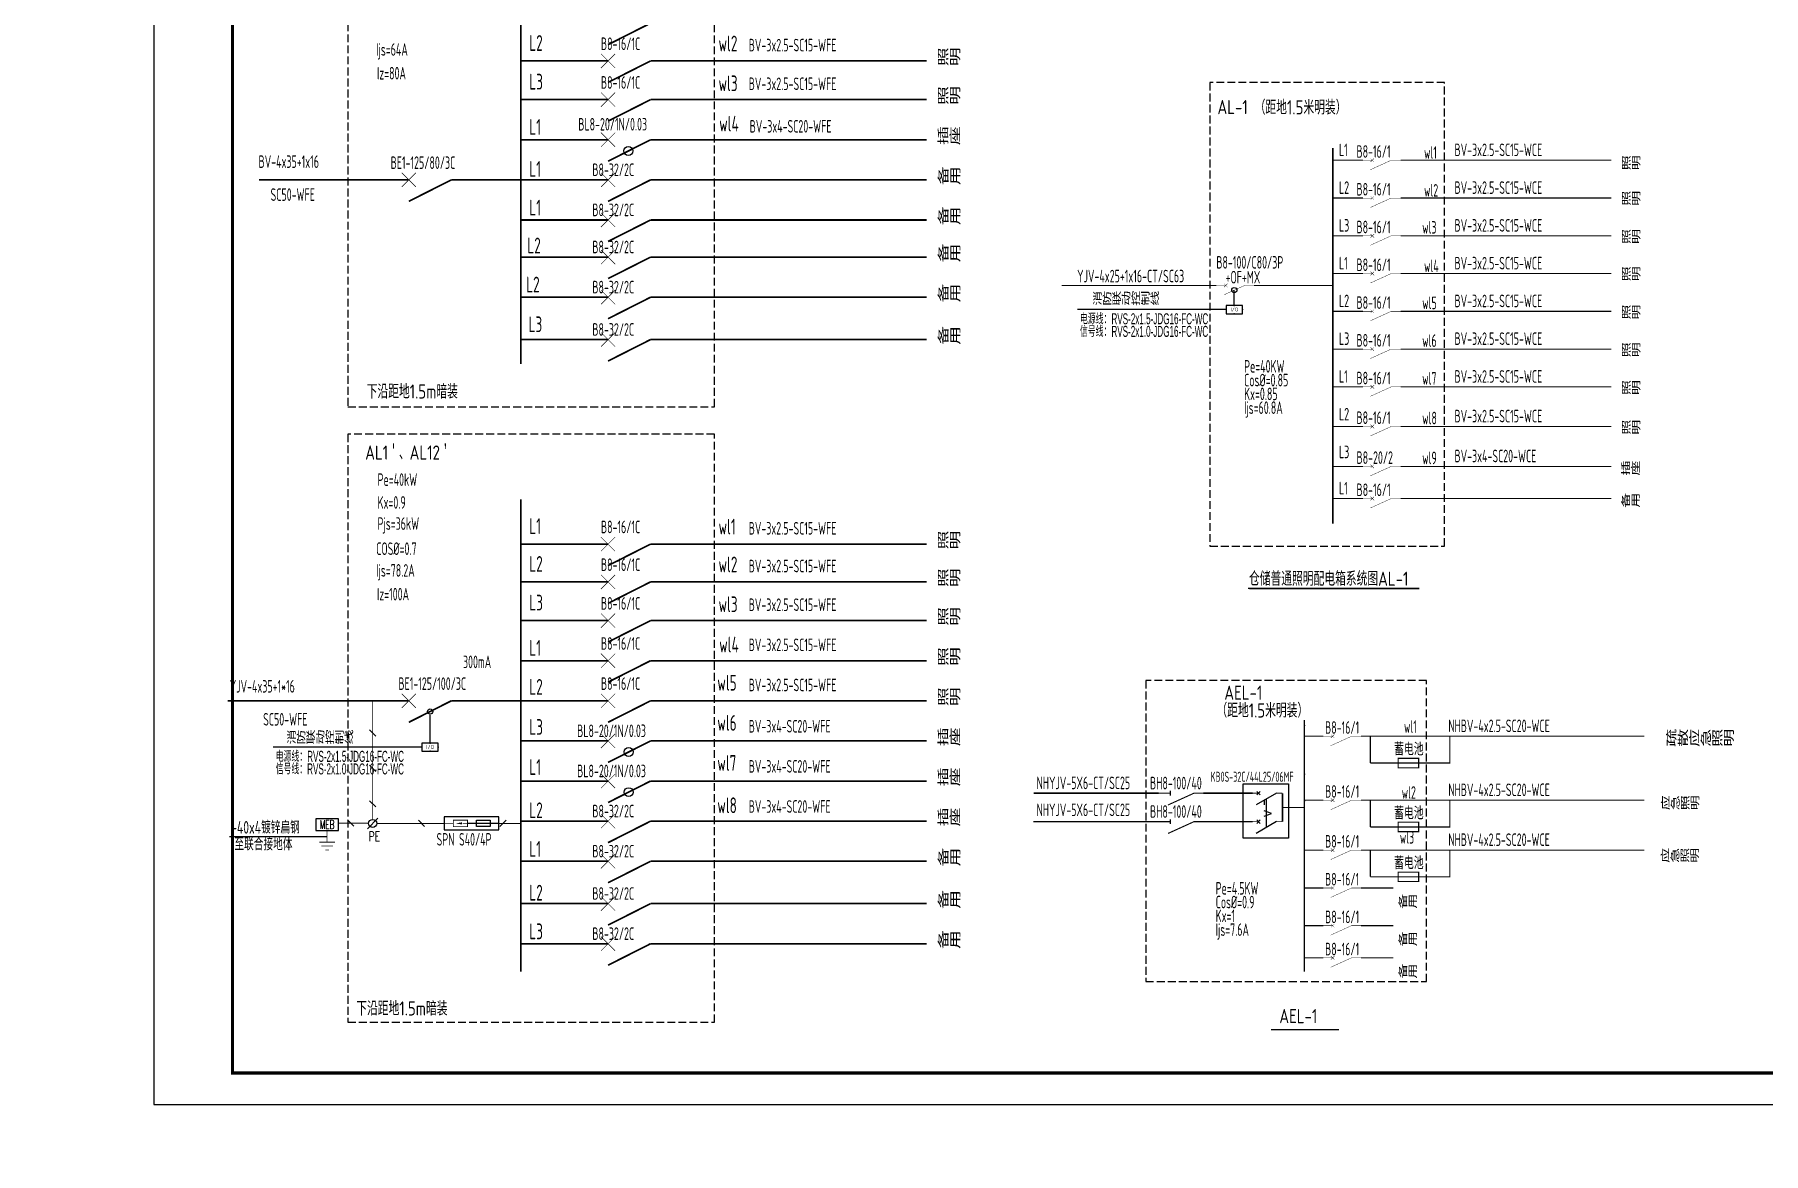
# Model space of a CAD drawing. Extents: x 2166032 to 5302137, y 581493 to 2416206.
# Drawn here: x 2799633 to 2854561, y 1115733 to 1151286 of the extents above; entities that cross this region are included whole.
import ezdxf
from ezdxf.enums import TextEntityAlignment as Align

# ---------------------------------------------------------------- set-up
doc = ezdxf.new("R2010")
doc.units = 0
doc.header["$LTSCALE"] = 1000
doc.header["$MEASUREMENT"] = 0
for name, pattern in [('ACAD_ISO06W100', [37.5, 24, -3, 0.5, -3, 0.5, -3, 0.5, -3]), ('CENTER2', [1.14, 0.75, -0.13, 0.13, -0.13]), ('CONTINOUS', [0]), ('DASH', [0.35, 0.25, -0.1])]:
    doc.linetypes.add(name, pattern=pattern)
for name, color, linetype in [('A', 3, 'Continuous'), ('AB', 1, 'Continuous'), ('BXT', 4, 'Continuous'), ('DIM', 3, 'Continuous'), ('DOTLN', 2, 'Continuous'), ('E-SYST', 7, 'Continuous'), ('ELEMENT', 100, 'Continuous'), ('EQUIP', 80, 'Continuous'), ('EQUIP-消防', 3, 'Continuous'), ('PUB_TITLE', 137, 'Continuous'), ('SHTLN', 4, 'Continuous'), ('SIG_TEXT', 7, 'Continuous'), ('SYST', 7, 'Continuous'), ('TEL_TEXT', 7, 'Continuous'), ('TERM', 2, 'Continuous'), ('TH_WIRE2', 4, 'Continuous'), ('WALL', 8, 'Continuous'), ('WIRE', 6, 'Continuous'), ('WIRE-接地', 4, 'Continuous'), ('WIRE-母线', 6, 'Continuous'), ('WIRE-照明', 1, 'Continuous'), ('墙线加粗', 7, 'Continuous'), ('给排水文本', 30, 'Continuous')]:
    doc.layers.add(name, color=color, linetype=linetype)
doc.styles.add('_COMPLEX', font='COMPLEX', dxfattribs={"width": 0.6})
doc.styles.add('_TEL_DIM', font='@tssdeng.shx', dxfattribs={"width": 0.8, "height": 3.5, "bigfont": '!tssdchn.shx'})
doc.styles.add('DIM_FONT', font='simplex_.ttf', dxfattribs={"width": 0.7})
doc.styles.add('FS', font='arr.shx', dxfattribs={"width": 0.75, "bigfont": 'fs.shx'})
doc.styles.add('HZTXT', font='tssdeng.shx', dxfattribs={"width": 0.7, "bigfont": 'tssdchn.shx'})
doc.styles.get("Standard").update_dxf_attribs({"font": 'tssdeng.shx', "bigfont": 'tssdchn.shx'})
doc.styles.add('样式 1', font='tssdeng.shx', dxfattribs={"width": 0.7, "bigfont": 'tssdchn.shx'})

# ---------------------------------------------------------------- blocks, each defined once
blk = doc.blocks.new('1107AA')
at = {"color": 3, "linetype": 'Continuous'}
for points, const_width in [([(0, -7.5), (-3.79, 0)], 0.3), ([(1.25, 1.25), (-1.25, -1.25)], 0.1), ([(-1.25, 1.25), (1.25, -1.25)], 0.1)]:
    blk.add_lwpolyline(points, dxfattribs=dict(at, const_width=const_width))
blk = doc.blocks.new('$element$00000286')
at = {"const_width": 0.0233}
for points in [[(0, 0), (0, -0.375)], [(-0.25, -0.375), (0.25, -0.375)], [(-0.188, -0.5), (0.188, -0.5)], [(-0.062, -0.625), (0.062, -0.625)]]:
    blk.add_lwpolyline(points, dxfattribs=at)
at = {"flags": 9}
blk.add_attdef('S', (0, 0), '', height=0.00000667, dxfattribs=at)
blk = doc.blocks.new('_LINKPT1')
blk.add_line((0, 0), (0, 0))
blk = doc.blocks.new('FC1O39RR')
for p, q in [((0.66, 0.34), (-0.66, 0.34)), ((-0.66, 0.34), (-0.66, -0.34)), ((0.66, -0.34), (0.66, 0.34)), ((-0.66, -0.34), (0.66, -0.34))]:
    blk.add_line(p, q)
at = {"xscale": 0.002857142857142999, "yscale": 0.002857142857142999, "zscale": 0.002857142857142999}
for p in [(-0.66, 0), (0, 0.34), (0.66, 0), (0, -0.34)]:
    blk.add_blockref('_LINKPT1', p, dxfattribs=at)
at = {"style": '_COMPLEX', "width": 0.6, "flags": 8}
blk.add_attdef('$TEXT$', text='', height=0.515, dxfattribs=at).set_placement((0, 0), align=Align.MIDDLE_CENTER)
at = {"flags": 9}
blk.add_attdef('A', (0, 0), '', height=0.0000286, dxfattribs=at)
blk = doc.blocks.new('$TelecSys$00000008')
blk.add_line((0.4, 0.4), (-0.4, -0.4))
blk = doc.blocks.new('$TelecSys$00000006')
blk.add_line((-1.32, -1.32), (1.32, 1.32))
blk.add_circle((0, 0), 1)
blk = doc.blocks.new('_M12')
for p, q in [((-0.1, -0.717), (-0.1, -0.283)), ((-0.1, -0.283), (0.1, -0.283)), ((0.1, -0.283), (0.1, -0.717)), ((0.1, -0.717), (-0.1, -0.717))]:
    blk.add_line(p, q)
blk.add_lwpolyline([(0, 0), (0, -1)])
at = {"width": 0.8, "flags": 9}
blk.add_attdef('S', (0.25, -0.5), '', height=0.2, dxfattribs=at)
blk = doc.blocks.new('$element$00000532')
at = {"const_width": 0.0233}
for points in [[(0, 0), (0, -0.283)], [(-0.1, -0.283), (0.1, -0.283), (0.1, -0.717), (-0.1, -0.717), (-0.1, -0.283)], [(0, -1), (0, -0.567)]]:
    blk.add_lwpolyline(points, dxfattribs=at)
for points in [[(-0.033, -0.55), (0.033, -0.55), (0, -0.35), (0.033, -0.55)], [(0.033, -0.55), (0, -0.35), (-0.033, -0.55), (0.033, -0.55)], [(0, -0.367), (-0.033, -0.567), (0.033, -0.567), (0, -0.367)]]:
    blk.add_solid(points)
at = {"flags": 9}
blk.add_attdef('S', (0, 0), '', height=0.00000667, dxfattribs=at)
blk = doc.blocks.new('$equip$00001926')
for p, q in [((0.65, 0.65), (-0.65, 0.65)), ((-0.65, 0.65), (-0.65, 0)), ((-0.65, 0), (0.65, 0)), ((0.65, 0), (0.65, 0.65))]:
    blk.add_line(p, q)
for p in [(-0.65, 0.33), (0, 0.65), (0, 0), (0.65, 0.33)]:
    blk.add_point(p)
at = {"color": 7, "style": '_TEL_DIM'}
blk.add_attdef('$TEXT$', text='', height=0.3, dxfattribs=at).set_placement((0.01, 0.34), align=Align.MIDDLE_CENTER)
at = {"color": 7, "style": '_TEL_DIM', "flags": 1}
blk.add_attdef('A', text='', height=0.00002, dxfattribs=at).set_placement((0, 0), align=Align.MIDDLE_CENTER)
blk = doc.blocks.new('QF102')
at = {"layer": 'A'}
for p, q in [((0, -10), (-4.91, -1.5)), ((-0.71, -3.21), (0.71, -1.79)), ((-0.71, -1.79), (0.71, -3.21))]:
    blk.add_line(p, q, dxfattribs=at)
at = {"layer": 'A', "const_width": 0.3}
for points in [[(0, 0), (0, -2.5)], [(0, -10), (0, -12.5)]]:
    blk.add_lwpolyline(points, dxfattribs=at)
at = {"layer": 'AB', "width": 0.6, "flags": 9}
blk.add_attdef('QF', text='', height=3.99, dxfattribs=at).set_placement((5, -7.45), align=Align.MIDDLE)
blk = doc.blocks.new('$element$00000582')
at = {"const_width": 0.0233}
for points in [[(0, 0), (0, -1)], [(-0.1, -0.283), (0.1, -0.283), (0.1, -0.717), (-0.1, -0.717), (-0.1, -0.283)]]:
    blk.add_lwpolyline(points, dxfattribs=at)
at = {"flags": 9}
blk.add_attdef('S', (0, 0), '', height=0.00000667, dxfattribs=at)
blk = doc.blocks.new('$element$00000578')
at = {"const_width": 0.0233}
for points in [[(0, 0), (0, -0.25)], [(0, -1), (0, -0.75), (-0.25, -0.2)], [(-0.05, -0.25), (0.05, -0.25)]]:
    blk.add_lwpolyline(points, dxfattribs=at)
at = {"flags": 9}
blk.add_attdef('S', (0, 0), '', height=0.00000667, dxfattribs=at)

msp = doc.modelspace()

# ---------------------------------------------------------------- linework, layer by layer
for p, q in [((2837749.2, 1142675.6), (2837749.2, 1143164.7)), ((2837489.2, 1142545.6), (2832767.9, 1142545.6)), ((2812196.7, 1128772), (2812197.6, 1129675)), ((2811936.7, 1128642), (2807215.4, 1128642)), ((2805824.9, 1125801.5), (2808927.8, 1125801.5))]:
    msp.add_line(p, q)
for points, const_width in [([(2819202.2, 1151647.9), (2817852.2, 1150965.5)], 54), ([(2817628.2, 1150673), (2818078.2, 1150223)], 18), ([(2817628.2, 1150223), (2818078.2, 1150673)], 18), ([(2819203.2, 1150448), (2817853.2, 1149765.6)], 54), ([(2817628.8, 1149443.6), (2818078.8, 1148993.6)], 18), ([(2817628.8, 1148993.6), (2818078.8, 1149443.6)], 18), ([(2819203.8, 1149218.6), (2817853.8, 1148536.2)], 54), ([(2817628.3, 1148168.8), (2818078.3, 1147718.8)], 18), ([(2817628.3, 1147718.8), (2818078.3, 1148168.8)], 18), ([(2819203.3, 1147943.8), (2817853.3, 1147261.4)], 54), ([(2817628.5, 1146894.1), (2818078.5, 1146444.1)], 18), ([(2817628.5, 1146444.1), (2818078.5, 1146894.1)], 18), ([(2841834.9, 1147292.3), (2842134.9, 1147292.3)], 12), ([(2843034.9, 1147292.3), (2842734.9, 1147292.3), (2842074.9, 1146992.3)], 12), ([(2842078.3, 1147235.7), (2842191.5, 1147348.9)], 12), ([(2842191.5, 1147235.7), (2842078.3, 1147348.9)], 12), ([(2819203.5, 1146669.1), (2817853.5, 1145986.6)], 54), ([(2841834.9, 1146092.3), (2842134.9, 1146092.3)], 12), ([(2843034.9, 1146092.3), (2842734.9, 1146092.3), (2842074.9, 1145792.3)], 12), ([(2842078.3, 1146035.7), (2842191.5, 1146148.9)], 12), ([(2842191.5, 1146035.7), (2842078.3, 1146148.9)], 12), ([(2817628.5, 1145619.3), (2818078.5, 1145169.3)], 18), ([(2817628.5, 1145169.3), (2818078.5, 1145619.3)], 18), ([(2819203.5, 1145394.3), (2817853.5, 1144711.9)], 54), ([(2841834.9, 1144892.3), (2842134.9, 1144892.3)], 12), ([(2843034.9, 1144892.3), (2842734.9, 1144892.3), (2842074.9, 1144592.3)], 12), ([(2842078.3, 1144835.7), (2842191.5, 1144948.9)], 12), ([(2842191.5, 1144835.7), (2842078.3, 1144948.9)], 12), ([(2817628.7, 1144439.8), (2818078.7, 1143989.8)], 18), ([(2817628.7, 1143989.8), (2818078.7, 1144439.8)], 18), ([(2819203.7, 1144214.8), (2817853.7, 1143532.4)], 54), ([(2841834.9, 1143692.3), (2842134.9, 1143692.3)], 12), ([(2843034.9, 1143692.3), (2842734.9, 1143692.3), (2842074.9, 1143392.3)], 12), ([(2842078.3, 1143635.7), (2842191.5, 1143748.9)], 12), ([(2842191.5, 1143635.7), (2842078.3, 1143748.9)], 12), ([(2817628.7, 1143165), (2818078.7, 1142715)], 18), ([(2817628.7, 1142715), (2818078.7, 1143165)], 18), ([(2837179.2, 1143314.7), (2837479.2, 1143314.7)], 12), ([(2838379.2, 1143314.7), (2838079.2, 1143314.7), (2837419.2, 1143014.7)], 12), ([(2837535.7, 1143258.1), (2837422.6, 1143371.2)], 12), ([(2837422.6, 1143258.1), (2837535.7, 1143371.2)], 12), ([(2819203.7, 1142940), (2817853.7, 1142257.6)], 54), ([(2842078.3, 1142435.7), (2842191.5, 1142548.9)], 12), ([(2842191.5, 1142435.7), (2842078.3, 1142548.9)], 12), ([(2841834.9, 1142492.3), (2842134.9, 1142492.3)], 12), ([(2843034.9, 1142492.3), (2842734.9, 1142492.3), (2842074.9, 1142192.3)], 12), ([(2817628.5, 1141819.7), (2818078.5, 1141369.7)], 18), ([(2817628.5, 1141369.7), (2818078.5, 1141819.7)], 18), ([(2819203.5, 1141594.7), (2817853.5, 1140912.3)], 54), ([(2841834.9, 1141292.3), (2842134.9, 1141292.3)], 12), ([(2843034.9, 1141292.3), (2842734.9, 1141292.3), (2842074.9, 1140992.3)], 12), ([(2842078.3, 1141235.7), (2842191.5, 1141348.9)], 12), ([(2842191.5, 1141235.7), (2842078.3, 1141348.9)], 12), ([(2841834.9, 1140092.3), (2842134.9, 1140092.3)], 12), ([(2843034.9, 1140092.3), (2842734.9, 1140092.3), (2842074.9, 1139792.3)], 12), ([(2842078.3, 1140035.7), (2842191.5, 1140148.9)], 12), ([(2842191.5, 1140035.7), (2842078.3, 1140148.9)], 12), ([(2841834.9, 1138832.3), (2842134.9, 1138832.3)], 12), ([(2843034.9, 1138832.3), (2842734.9, 1138832.3), (2842074.9, 1138532.3)], 12), ([(2842078.3, 1138775.7), (2842191.5, 1138888.9)], 12), ([(2842191.5, 1138775.7), (2842078.3, 1138888.9)], 12), ([(2841834.7, 1137564.8), (2842134.7, 1137564.8)], 12), ([(2842074.7, 1137264.8), (2842734.7, 1137564.8), (2843034.7, 1137564.8)], 12), ([(2842078.2, 1137508.2), (2842191.3, 1137621.3)], 12), ([(2842078.2, 1137621.3), (2842191.3, 1137508.2)], 12), ([(2841834.6, 1136542.8), (2842134.6, 1136542.8)], 12), ([(2842074.6, 1136242.8), (2842734.6, 1136542.8), (2843034.6, 1136542.8)], 12), ([(2842078, 1136486.2), (2842191.2, 1136599.3)], 12), ([(2842078, 1136599.3), (2842191.2, 1136486.2)], 12), ([(2817627.2, 1135319.2), (2818077.2, 1134869.2)], 18), ([(2817627.2, 1134869.2), (2818077.2, 1135319.2)], 18), ([(2819202.2, 1135094.2), (2817852.2, 1134411.8)], 54), ([(2817628.2, 1134119.4), (2818078.2, 1133669.4)], 18), ([(2817628.2, 1133669.4), (2818078.2, 1134119.4)], 18), ([(2819203.2, 1133894.4), (2817853.2, 1133211.9)], 54), ([(2817628.8, 1132889.9), (2818078.8, 1132439.9)], 18), ([(2817628.8, 1132439.9), (2818078.8, 1132889.9)], 18), ([(2819203.8, 1132664.9), (2817853.8, 1131982.5)], 54), ([(2817628.3, 1131615.1), (2818078.3, 1131165.1)], 18), ([(2817628.3, 1131165.1), (2818078.3, 1131615.1)], 18), ([(2819203.3, 1131390.1), (2817853.3, 1130707.7)], 54), ([(2817628.6, 1130340.4), (2818078.6, 1129890.4)], 18), ([(2817628.6, 1129890.4), (2818078.6, 1130340.4)], 18), ([(2819203.6, 1130115.4), (2817853.6, 1129433)], 54), ([(2817628.6, 1129065.6), (2818078.6, 1128615.6)], 18), ([(2817628.6, 1128615.6), (2818078.6, 1129065.6)], 18), ([(2819203.6, 1128840.6), (2817853.6, 1128158.2)], 54), ([(2840575.1, 1128989), (2840875.1, 1128989)], 12), ([(2841775.1, 1128989), (2841475.1, 1128989), (2840815.1, 1128689)], 12), ([(2840818.5, 1128932.5), (2840931.6, 1129045.6)], 12), ([(2840931.6, 1128932.5), (2840818.5, 1129045.6)], 12), ([(2841775.1, 1128989), (2850780.4, 1128989)], 35), ([(2817628.6, 1127790.9), (2818078.6, 1127340.9)], 18), ([(2817628.6, 1127340.9), (2818078.6, 1127790.9)], 18), ([(2819203.6, 1127565.9), (2817853.6, 1126883.4)], 54), ([(2840575.1, 1126956.6), (2840875.1, 1126956.6)], 12), ([(2841775.1, 1126956.6), (2841475.1, 1126956.6), (2840815.1, 1126656.6)], 12), ([(2840818.5, 1126900), (2840931.6, 1127013.1)], 12), ([(2840931.6, 1126900), (2840818.5, 1127013.1)], 12), ([(2814382.1, 1126220.5), (2815080.4, 1126220.5)], 30), ([(2817628.6, 1126516.1), (2818078.6, 1126066.1)], 18), ([(2817628.6, 1126066.1), (2818078.6, 1126516.1)], 18), ([(2819203.6, 1126291.1), (2817853.6, 1125608.7)], 54), ([(2817628.6, 1125241.4), (2818078.6, 1124791.4)], 18), ([(2817628.6, 1124791.4), (2818078.6, 1125241.4)], 18), ([(2819203.6, 1125016.4), (2817853.6, 1124333.9)], 54), ([(2840574.9, 1125372.4), (2840874.9, 1125372.4)], 12), ([(2841774.9, 1125372.4), (2841474.9, 1125372.4), (2840814.9, 1125072.4)], 12), ([(2840818.3, 1125315.9), (2840931.4, 1125429)], 12), ([(2840931.4, 1125315.9), (2840818.3, 1125429)], 12), ([(2817628.5, 1123896), (2818078.5, 1123446)], 18), ([(2817628.5, 1123446), (2818078.5, 1123896)], 18), ([(2840574.1, 1124168.1), (2840874.1, 1124168.1)], 12), ([(2841774.1, 1124168.1), (2841474.1, 1124168.1), (2840814.1, 1123868.1)], 12), ([(2840817.5, 1124111.6), (2840930.7, 1124224.7)], 12), ([(2840930.7, 1124111.6), (2840817.5, 1124224.7)], 12), ([(2841774.1, 1124168.1), (2842798.7, 1124168.1)], 35), ([(2819203.5, 1123671), (2817853.5, 1122988.6)], 54), ([(2840573.9, 1122971.1), (2840873.9, 1122971.1)], 12), ([(2840813.9, 1122671.1), (2841473.9, 1122971.1), (2841773.9, 1122971.1)], 12), ([(2840817.4, 1122914.6), (2840930.5, 1123027.7)], 12), ([(2840817.4, 1123027.7), (2840930.5, 1122914.6)], 12), ([(2841773.9, 1122971.1), (2842798.6, 1122971.1)], 35), ([(2817628.5, 1122621.2), (2818078.5, 1122171.2)], 18), ([(2817628.5, 1122171.2), (2818078.5, 1122621.2)], 18), ([(2819203.5, 1122396.2), (2817853.5, 1121713.8)], 54), ([(2840573.8, 1121949.1), (2840873.8, 1121949.1)], 12), ([(2840813.8, 1121649.1), (2841473.8, 1121949.1), (2841773.8, 1121949.1)], 12), ([(2840817.2, 1121892.6), (2840930.4, 1122005.7)], 12), ([(2840817.2, 1122005.7), (2840930.4, 1121892.6)], 12), ([(2841773.8, 1121949.1), (2842798.4, 1121949.1)], 35)]:
    msp.add_lwpolyline(points, dxfattribs=dict(const_width=const_width))
for centre, radius in [((2604640.5, 1020101.3), 438608.5), ((2818496.9, 1147586.7), 140.3), ((2818509.5, 1128489.8), 140.3), ((2818509.5, 1127215), 140.3)]:
    msp.add_circle(centre, radius)
at = {"layer": 'DIM', "color": 3}
for p, q in [((2838696.7, 1126973.1), (2838696.7, 1126806.1)), ((2838934, 1126539.6), (2838696.7, 1126617.7)), ((2838696.7, 1126450.7), (2838934, 1126539.6))]:
    msp.add_line(p, q, dxfattribs=at)
at = {"layer": 'DOTLN', "linetype": 'DASH'}
for p, q in [((2844432.2, 1149763.6), (2836975.2, 1149763.6)), ((2836975.2, 1149763.6), (2836975.2, 1135034.5)), ((2844432.2, 1135034.5), (2844432.2, 1149763.6)), ((2821235.4, 1138587), (2809587.7, 1138587)), ((2809587.7, 1138587), (2809587.7, 1119900)), ((2821235.4, 1119900), (2821235.4, 1138587)), ((2836975.2, 1135034.5), (2844432.2, 1135034.5)), ((2843860.3, 1130760.5), (2834937.9, 1130760.5)), ((2834937.9, 1130760.5), (2834937.9, 1121192)), ((2843860.3, 1121192), (2843860.3, 1130760.5)), ((2834937.9, 1121192), (2843860.3, 1121192)), ((2809587.7, 1119900), (2821235.4, 1119900))]:
    msp.add_line(p, q, dxfattribs=at)
msp.add_lwpolyline([(2809587.7, 1139461.2), (2821235.4, 1139461.2), (2821235.4, 1155140.7), (2809587.7, 1155140.7)], close=True, dxfattribs=at)
at = {"layer": 'E-SYST', "color": 3, "linetype": 'CONTINOUS', "const_width": 54}
for points in [[(2815080.4, 1140823.2), (2815080.6, 1152613.7)], [(2815080.1, 1150448), (2817853.2, 1150448)], [(2819203.2, 1150448), (2827971.9, 1150448)], [(2815080.7, 1149218.6), (2817853.8, 1149218.6)], [(2819203.8, 1149218.6), (2827971.9, 1149218.6)], [(2815080.2, 1147943.8), (2817853.3, 1147943.8)], [(2819203.3, 1147943.8), (2827971.9, 1147943.8)], [(2815080.5, 1146669.1), (2817853.5, 1146669.1)], [(2819203.5, 1146669.1), (2827972.2, 1146669.1)], [(2815080.5, 1145394.3), (2817853.5, 1145394.3)], [(2819203.5, 1145394.3), (2827972.2, 1145394.3)], [(2815080.6, 1144214.8), (2817853.7, 1144214.8)], [(2819203.7, 1144214.8), (2827972.3, 1144214.8)], [(2815080.6, 1142940), (2817853.7, 1142940)], [(2819203.7, 1142940), (2827972.3, 1142940)], [(2815080.4, 1141594.7), (2817853.5, 1141594.7)], [(2819203.5, 1141594.7), (2827972.1, 1141594.7)], [(2815080.4, 1121508), (2815080.6, 1136517.5)], [(2815079.1, 1135094.2), (2817852.2, 1135094.2)], [(2819202.2, 1135094.2), (2827970.9, 1135094.2)], [(2815080.1, 1133894.4), (2817853.2, 1133894.4)], [(2819203.2, 1133894.4), (2827971.9, 1133894.4)], [(2815080.7, 1132664.9), (2817853.8, 1132664.9)], [(2819203.8, 1132664.9), (2827971.9, 1132664.9)], [(2815080.2, 1131390.1), (2817853.3, 1131390.1)], [(2819203.3, 1131390.1), (2827971.9, 1131390.1)], [(2815080.6, 1130115.4), (2817853.6, 1130115.4)], [(2819203.6, 1130115.4), (2827972.2, 1130115.4)], [(2815080.6, 1128840.6), (2817853.6, 1128840.6)], [(2819203.6, 1128840.6), (2827972.2, 1128840.6)], [(2815080.6, 1127565.9), (2817853.6, 1127565.9)], [(2819203.6, 1127565.9), (2827972.2, 1127565.9)], [(2815080.6, 1126291.1), (2817853.6, 1126291.1)], [(2819203.6, 1126291.1), (2827972.2, 1126291.1)], [(2815080.6, 1125016.4), (2817853.6, 1125016.4)], [(2819203.6, 1125016.4), (2827972.2, 1125016.4)], [(2815080.4, 1123671), (2817853.5, 1123671)], [(2819203.5, 1123671), (2827972.1, 1123671)], [(2815080.4, 1122396.2), (2817853.5, 1122396.2)], [(2819203.5, 1122396.2), (2827972.1, 1122396.2)]]:
    msp.add_lwpolyline(points, dxfattribs=at)
at = {"layer": 'ELEMENT'}
msp.add_line((2838767, 1126994.4), (2838767, 1126089.7), dxfattribs=at)
at = {"layer": 'PUB_TITLE'}
msp.add_lwpolyline([(2803419.4, 1117290.9), (2908519.4, 1117290.9), (2908519.4, 1176690.9), (2803419.4, 1176690.9)], close=True, dxfattribs=at)
at = {"layer": 'PUB_TITLE', "const_width": 100}
msp.add_lwpolyline([(2805919.4, 1118290.9), (2907519.4, 1118290.9), (2907519.4, 1175690.9), (2805919.4, 1175690.9)], close=True, dxfattribs=at)
at = {"layer": 'SYST', "color": 3, "linetype": 'Continuous', "const_width": 54}
for points in [[(2806765.7, 1146669.1), (2811523.5, 1146669.1)], [(2812873.5, 1146669.1), (2815080.6, 1146669.1)], [(2805771.4, 1130115.4), (2811523.5, 1130115.4)], [(2812873.5, 1130115.4), (2815080.6, 1130115.4)]]:
    msp.add_lwpolyline(points, dxfattribs=at)
at = {"layer": 'TH_WIRE2', "color": 3, "const_width": 35}
for points in [[(2842071.3, 1128139), (2842071.3, 1128139), (2842071.3, 1128989)], [(2844033, 1128139), (2844601.4, 1128139), (2844601.4, 1128989)], [(2842071.3, 1128139), (2842533, 1128139)], [(2842071.3, 1126106.6), (2842071.3, 1126106.6), (2842071.3, 1126956.6)], [(2844033, 1126106.6), (2844601.4, 1126106.6), (2844601.4, 1126956.6)], [(2842071.3, 1126106.6), (2842533, 1126106.6)], [(2842071.3, 1124522.4), (2842071.3, 1124522.4), (2842071.3, 1125372.4)], [(2844033, 1124522.4), (2844601.4, 1124522.4), (2844601.4, 1125372.4)], [(2842071.3, 1124522.4), (2842533, 1124522.4)]]:
    msp.add_lwpolyline(points, dxfattribs=at)
at = {"layer": 'WALL', "color": 4}
for centre in [(2837749.2, 1143164.7), (2812198.5, 1129774.2)]:
    msp.add_circle(centre, 82.7, dxfattribs=at)
at = {"layer": 'WIRE'}
msp.add_lwpolyline([(2812645.6, 1126016.7), (2814382.1, 1126016.7), (2814382.1, 1126424.3), (2812645.6, 1126424.3)], close=True, dxfattribs=at)
at = {"layer": 'WIRE-接地', "linetype": 'CENTER2', "const_width": 30}
msp.add_lwpolyline([(2810374.3, 1126348.5), (2810374.3, 1130115.4)], dxfattribs=at)
at = {"layer": 'WIRE-接地', "color": 4, "linetype": 'CENTER2', "const_width": 30}
for points in [[(2810247.5, 1126231), (2809289.2, 1126231)], [(2810502.3, 1126220.5), (2812645.6, 1126220.5)]]:
    msp.add_lwpolyline(points, dxfattribs=at)
at = {"layer": 'WIRE-母线', "color": 23}
for p in [(2840878.9, 1147292.3), (2840878.9, 1144892.3), (2840878.9, 1143692.3), (2840878.9, 1142492.3), (2839975.1, 1129333.5), (2839975.1, 1128989), (2839975.1, 1127789), (2839975.1, 1126933.5)]:
    msp.add_point(p, dxfattribs=at)
at = {"layer": 'WIRE-照明', "color": 1, "linetype": 'Continuous'}
for p, q in [((2838237.6, 1133689), (2843627, 1133689)), ((2838971.1, 1119665.9), (2841068.2, 1119665.9))]:
    msp.add_line(p, q, dxfattribs=at)
at = {"layer": 'WIRE-照明', "color": 1, "linetype": 'Continuous', "const_width": 50}
for points in [[(2840878.9, 1147684.9), (2840878, 1135745.7)], [(2839975.1, 1129508.7), (2839974.2, 1121507)]]:
    msp.add_lwpolyline(points, dxfattribs=at)
at = {"layer": 'WIRE-照明', "linetype": 'Continuous', "const_width": 35}
for points in [[(2840878.9, 1147292.3), (2841834.9, 1147292.3)], [(2840878.9, 1147292.3), (2841834.9, 1147292.3)], [(2843034.9, 1147292.3), (2849727.8, 1147292.3)], [(2840878.9, 1146092.3), (2841834.9, 1146092.3)], [(2843034.9, 1146092.3), (2849727.8, 1146092.3)], [(2840878.9, 1144892.3), (2841834.9, 1144892.3)], [(2843034.9, 1144892.3), (2849727.8, 1144892.3)], [(2840878.9, 1143692.3), (2841834.9, 1143692.3)], [(2843034.9, 1143692.3), (2849727.8, 1143692.3)], [(2837179.2, 1143314.7), (2832260.5, 1143314.7)], [(2840878.9, 1143314.7), (2838379.2, 1143314.7)], [(2840878.9, 1142492.3), (2841834.9, 1142492.3)], [(2843034.9, 1142492.3), (2849727.8, 1142492.3)], [(2840878.9, 1141292.3), (2841834.9, 1141292.3)], [(2843034.9, 1141292.3), (2849727.8, 1141292.3)], [(2840878.9, 1140092.3), (2841834.9, 1140092.3)], [(2843034.9, 1140092.3), (2849727.8, 1140092.3)], [(2840878.9, 1138832.3), (2841834.9, 1138832.3)], [(2843034.9, 1138832.3), (2849727.8, 1138832.3)], [(2840878.7, 1137564.8), (2841834.7, 1137564.8)], [(2843034.7, 1137564.8), (2849727.6, 1137564.8)], [(2840878.6, 1136542.8), (2841834.6, 1136542.8)], [(2843034.6, 1136542.8), (2849727.5, 1136542.8)], [(2838186.1, 1133689), (2843627, 1133689)], [(2839975.1, 1128989), (2840575.1, 1128989)], [(2839975.1, 1126728.4), (2839278.4, 1126727.9)], [(2839975.1, 1126956.6), (2840575.1, 1126956.6)], [(2841775.1, 1126956.6), (2850780.4, 1126956.6)], [(2839974.9, 1125372.4), (2840574.9, 1125372.4)], [(2841774.9, 1125372.4), (2850780.2, 1125372.4)], [(2839974.1, 1124168.1), (2840574.1, 1124168.1)], [(2839973.9, 1122971.1), (2840573.9, 1122971.1)], [(2839973.8, 1121949.1), (2840573.8, 1121949.1)], [(2838919.5, 1119665.9), (2841068.2, 1119665.9)]]:
    msp.add_lwpolyline(points, dxfattribs=at)
at = {"layer": 'WIRE-照明', "const_width": 50}
for points in [[(2835344.2, 1127180.3), (2831374.4, 1127180.3)], [(2838331.4, 1127180.3), (2836769.1, 1127180.3)], [(2839278.4, 1126275.6), (2839278.4, 1127180.3)], [(2835364.3, 1126275.6), (2831366.7, 1126275.6)], [(2838331.4, 1126275.6), (2836789.6, 1126275.6)]]:
    msp.add_lwpolyline(points, dxfattribs=at)
at = {"layer": '墙线加粗'}
msp.add_lwpolyline([(2838035.6, 1127475.3), (2839467.7, 1127475.3), (2839467.7, 1125753.6), (2838035.6, 1125753.6)], close=True, dxfattribs=at)

# ---------------------------------------------------------------- block references
at = {"xscale": 250, "yscale": 250, "zscale": 250}
msp.add_blockref('$TelecSys$00000008', (2814515.3, 1126220.5), dxfattribs=at)
at = {"layer": 'BXT', "xscale": 180, "yscale": 180, "zscale": 180, "rotation": 90}
for p in [(2811523.5, 1146669.1), (2811523.5, 1130115.4)]:
    msp.add_blockref('1107AA', p, dxfattribs=at)
at = {"layer": 'ELEMENT'}
for name, p, xscale, yscale, zscale, rotation in [('$element$00000582', (2842533, 1128139), 1500, 1500, 1500, 90), ('$element$00000578', (2835344.2, 1127180.3), 1500, 1500, 1500, 90), ('$element$00000532', (2812649.1, 1126220.5), -1028.571428571828, -1028.571428571478, 1028.571428571428, 270), ('_M12', (2814382.1, 1126220.5), 983.0400000000373, 983.0399999999208, 983.0400000000002, 270), ('$element$00000578', (2835344.2, 1126275.6), 1500, 1500, 1500, 90), ('$element$00000582', (2842533, 1126106.6), 1500, 1500, 1500, 90), ('$element$00000582', (2842533, 1124522.4), 1500, 1500, 1500, 90)]:
    msp.add_blockref(name, p, dxfattribs=dict(at, xscale=xscale, yscale=yscale, zscale=zscale, rotation=rotation))
at = {"layer": 'ELEMENT', "color": 3, "xscale": 75.7575757575687, "yscale": 75.7575757575687, "zscale": 75.75757575757575, "rotation": 90}
for p in [(2838331.4, 1127180.3), (2838331.4, 1126275.6)]:
    msp.add_blockref('QF102', p, dxfattribs=at)
at = {"layer": 'ELEMENT', "xscale": 1000, "yscale": 1000, "zscale": 1000}
msp.add_blockref('$element$00000286', (2808927.8, 1125999.9), dxfattribs=at)
at = {"layer": 'EQUIP', "ltscale": 2, "xscale": 548.4495126465335, "yscale": 548.4495126460679, "zscale": 548.4495126461621}
msp.add_blockref('FC1O39RR', (2808927.8, 1126183.8), dxfattribs=at).add_auto_attribs({'$TEXT$': 'MEB'})
at = {"layer": 'EQUIP-消防', "xscale": 400, "yscale": 400, "zscale": 400}
for p in [(2837749.2, 1142415.6), (2812196.7, 1128512)]:
    msp.add_blockref('$equip$00001926', p, dxfattribs=at).add_auto_attribs({'$TEXT$': 'I/O'})
at = {"layer": 'SHTLN', "xscale": 250, "yscale": 250, "zscale": 250, "rotation": 90}
for p in [(2810374.3, 1129092.6), (2810374.3, 1127967.6), (2810374.3, 1126842.6)]:
    msp.add_blockref('$TelecSys$00000008', p, dxfattribs=at)
at = {"layer": 'SHTLN', "color": 4, "xscale": 250, "yscale": 250, "zscale": 250, "rotation": 270}
for p in [(2809679.5, 1126231), (2811925.6, 1126220.5)]:
    msp.add_blockref('$TelecSys$00000008', p, dxfattribs=at)
at = {"layer": 'TERM', "color": 1, "xscale": 128, "yscale": 128, "zscale": 128}
msp.add_blockref('$TelecSys$00000006', (2810374.3, 1126220.5), dxfattribs=at)

# ---------------------------------------------------------------- texts
at = {"style": '_TEL_DIM'}
for s, height, width, p in [('Ijs=64A', 400, 0.6, (2810489.1, 1150613.3)), ('L2', 500, 0.64, (2815349.9, 1150769.5)), ('B8-16/1C', 400, 0.6, (2817627.2, 1150794.4)), ('wl2', 500, 0.64, (2821361.4, 1150753)), ('BV-3x2.5-SC15-WFE', 400, 0.6, (2822323.2, 1150752)), ('照明', 500, 0.8, (2828302.4, 1150304)), ('照明', 500, 0.8, (2828302.4, 1150304)), ('Iz=80A', 400, 0.6, (2810511.9, 1149858)), ('L3', 500, 0.64, (2815349.9, 1149540.1)), ('B8-16/1C', 400, 0.6, (2817627.2, 1149564.9)), ('wl3', 500, 0.64, (2821361.4, 1149487.4)), ('BV-3x2.5-SC15-WFE', 400, 0.6, (2822323.2, 1149522.5)), ('照明', 500, 0.8, (2828302.4, 1149074.5)), ('L1', 500, 0.64, (2815350, 1148101.6)), ('BL8-20/1N/0.03', 400, 0.6, (2816907.7, 1148237)), ('wl4', 500, 0.64, (2821382.5, 1148205.8)), ('BV-3x4-SC20-WFE', 400, 0.6, (2822353.7, 1148171.7)), ('插座', 500, 0.8, (2828302.4, 1147798)), ('L1', 400, 0.6, (2841076.7, 1147424.5)), ('B8-16/1', 400, 0.6, (2841632.6, 1147370.7)), ('wl1', 400, 0.6, (2843777.5, 1147337)), ('BV-3x2.5-SC15-WCE', 400, 0.6, (2844747.5, 1147423.1)), ('BV-4x35+1x16', 400, 0.6, (2806750, 1147048.5)), ('BE1-125/80/3C', 400, 0.6, (2810946.2, 1147015.4)), ('L1', 500, 0.64, (2815350.1, 1146767)), ('B8-32/2C', 400, 0.6, (2817355, 1146790.4)), ('照明', 400, 0.6, (2850043.6, 1146993.3)), ('SC50-WFE', 400, 0.6, (2807130.8, 1146001)), ('L2', 400, 0.6, (2841076.7, 1146224.5)), ('B8-16/1', 400, 0.6, (2841632.6, 1146170.7)), ('wl2', 400, 0.6, (2843777.5, 1146137)), ('BV-3x2.5-SC15-WCE', 400, 0.6, (2844747.5, 1146223.1)), ('L1', 500, 0.64, (2815350.1, 1145537.5)), ('B8-32/2C', 400, 0.6, (2817355, 1145515.6)), ('照明', 400, 0.6, (2850043.6, 1145864.3)), ('L3', 400, 0.6, (2841076.7, 1145024.5)), ('B8-16/1', 400, 0.6, (2841632.6, 1144970.7)), ('wl3', 400, 0.6, (2843719, 1144960.5)), ('BV-3x2.5-SC15-WCE', 400, 0.6, (2844747.5, 1145023.1)), ('L2', 500, 0.64, (2815288.5, 1144334.2)), ('B8-32/2C', 400, 0.6, (2817355.1, 1144336.1)), ('照明', 400, 0.6, (2850043.6, 1144649.3)), ('B8-100/C80/3P', 400, 0.6, (2837179.7, 1143848.4)), ('L1', 400, 0.6, (2841076.7, 1143824.5)), ('B8-16/1', 400, 0.6, (2841632.6, 1143770.7)), ('BV-3x2.5-SC15-WCE', 400, 0.6, (2844747.5, 1143823.1)), ('YJV-4x25+1x16-CT/SC63', 400, 0.6, (2832756.8, 1143412.9)), ('+OF+MX', 400, 0.6, (2837474.2, 1143376.6)), ('wl4', 400, 0.6, (2843777.5, 1143737)), ('照明', 400, 0.6, (2850043.6, 1143464.3)), ('L2', 500, 0.64, (2815251.5, 1143094.7)), ('B8-32/2C', 400, 0.6, (2817355.1, 1143061.4)), ('L2', 400, 0.6, (2841076.7, 1142624.5)), ('B8-16/1', 400, 0.6, (2841632.6, 1142570.7)), ('wl5', 400, 0.6, (2843719, 1142560.5)), ('BV-3x2.5-SC15-WCE', 400, 0.6, (2844747.5, 1142623.1)), ('照明', 400, 0.6, (2850043.6, 1142249.3)), ('L3', 500, 0.64, (2815326.2, 1141830.2)), ('B8-32/2C', 400, 0.6, (2817354.9, 1141716)), ('L3', 400, 0.6, (2841076.7, 1141424.5)), ('B8-16/1', 400, 0.6, (2841632.6, 1141370.7)), ('wl6', 400, 0.6, (2843719, 1141360.5)), ('BV-3x2.5-SC15-WCE', 400, 0.6, (2844747.5, 1141423.1)), ('照明', 400, 0.6, (2850043.6, 1141049.3)), ('Pe=40KW', 400, 0.6, (2838062.2, 1140543.9)), ('Cos%%C=0.85', 400, 0.6, (2838062.2, 1140106.4)), ('L1', 400, 0.6, (2841076.7, 1140224.5)), ('B8-16/1', 400, 0.6, (2841632.6, 1140170.7)), ('wl7', 400, 0.6, (2843719, 1140160.5)), ('BV-3x2.5-SC15-WCE', 400, 0.6, (2844747.5, 1140223.1)), ('Kx=0.85', 400, 0.6, (2838062.2, 1139668.9)), ('照明', 400, 0.6, (2850043.6, 1139849.3)), ('Ijs=60.8A', 400, 0.6, (2838062.2, 1139231.4)), ('L2', 400, 0.6, (2841076.7, 1139024.5)), ('B8-16/1', 400, 0.6, (2841632.6, 1138910.7)), ('wl8', 400, 0.6, (2843719, 1138900.5)), ('BV-3x2.5-SC15-WCE', 400, 0.6, (2844747.5, 1138963.1)), ('照明', 400, 0.6, (2850043.6, 1138589.3)), ('L3', 400, 0.6, (2841076.7, 1137824.5)), ('B8-20/2', 400, 0.6, (2841633.6, 1137643.2)), ('wl9', 400, 0.6, (2843719, 1137633)), ('BV-3x4-SC20-WCE', 400, 0.6, (2844747.5, 1137695.6)), ('插座', 400, 0.6, (2850024.1, 1137291)), ('Pe=40kW', 400, 0.6, (2810531.4, 1136944.7)), ('L1', 400, 0.6, (2841076.7, 1136675)), ('B8-16/1', 400, 0.6, (2841633.6, 1136621.2)), ('Kx=0.9', 400, 0.6, (2810531.4, 1136219.4)), ('备用', 400, 0.6, (2850023.9, 1136269)), ('Pjs=36kW', 400, 0.6, (2810531.4, 1135547.4)), ('L1', 500, 0.64, (2815349.9, 1135415.8)), ('B8-16/1C', 400, 0.6, (2817627.2, 1135440.5)), ('wl1', 500, 0.64, (2821362, 1135399.2)), ('BV-3x2.5-SC15-WFE', 400, 0.6, (2822323.2, 1135398.2)), ('照明', 500, 0.8, (2828302.4, 1134950.2)), ('COS%%C=0.7 ', 400, 0.6, (2810489.1, 1134749.4)), ('Ijs=78.2A', 400, 0.6, (2810489.1, 1134059.6)), ('L2', 500, 0.64, (2815349.9, 1134215.9)), ('B8-16/1C', 400, 0.6, (2817627.2, 1134240.7)), ('wl2', 500, 0.64, (2821361.4, 1134199.3)), ('BV-3x2.5-SC15-WFE', 400, 0.6, (2822323.2, 1134198.3)), ('照明', 500, 0.8, (2828302.4, 1133750.3)), ('Iz=100A', 400, 0.6, (2810511.9, 1133304.3)), ('L3', 500, 0.64, (2815349.9, 1132986.4)), ('B8-16/1C', 400, 0.6, (2817627.2, 1133011.2)), ('wl3', 500, 0.64, (2821361.4, 1132933.7)), ('BV-3x2.5-SC15-WFE', 400, 0.6, (2822323.2, 1132968.9)), ('照明', 500, 0.8, (2828303.3, 1132520.9)), ('B8-16/1C', 400, 0.6, (2817627.2, 1131736.5)), ('wl4', 500, 0.64, (2821382.5, 1131652.1)), ('BV-3x2.5-SC15-WFE', 400, 0.6, (2822323.2, 1131694.1)), ('300mA', 400, 0.6, (2813244.9, 1131152)), ('L1', 500, 0.64, (2815350, 1131547.9)), ('照明', 500, 0.8, (2828303.3, 1131246.1)), ('YJV-4x35+1*16', 400, 0.6, (2805834, 1130376)), ('BE1-125/100/3C', 400, 0.6, (2811192.5, 1130461.7)), ('L2', 500, 0.64, (2815350.1, 1130309.9)), ('B8-16/1C', 400, 0.6, (2817627.2, 1130461.7)), ('wl5', 500, 0.64, (2821322.8, 1130440.2)), ('BV-3x2.5-SC15-WFE', 400, 0.6, (2822323.2, 1130419.3)), ('照明', 500, 0.8, (2828303.7, 1129971.4)), ('SC50-WFE', 400, 0.6, (2806894.7, 1129328.5)), ('L3', 500, 0.64, (2815350.1, 1129035.2)), ('BL8-20/1N/0.03', 400, 0.6, (2816872.2, 1128962)), ('wl6', 500, 0.64, (2821322.8, 1129165.4)), ('BV-3x4-SC20-WFE', 400, 0.6, (2822323.4, 1129107.5)), ('B8-16/1', 400, 0.6, (2840634.9, 1129067.4)), ('wl1', 400, 0.6, (2843140.3, 1129095.3)), ('NHBV-4x2.5-SC20-WCE', 400, 0.6, (2844550.9, 1129119.8)), ('插座', 500, 0.8, (2828303.7, 1128696.6)), ('L1', 500, 0.64, (2815350.1, 1127760.4)), ('wl7', 500, 0.64, (2821322.8, 1127890.7)), ('BV-3x4-SC20-WFE', 400, 0.6, (2822323.4, 1127832.7)), ('BL8-20/1N/0.03', 400, 0.6, (2816872.2, 1127687.2)), ('插座', 500, 0.8, (2828303.7, 1127421.8)), ('NHYJV-5X6-CT/SC25', 400, 0.6, (2831467.5, 1127307.3)), ('BH8-100/40', 400, 0.6, (2835073.2, 1127301.9, -226.7)), ('KB0S-32C/44L25/06MF', 320, 0.6, (2836999.9, 1127542.3)), ('B8-16/1', 400, 0.6, (2840634.9, 1127035)), ('wl2', 400, 0.6, (2843067.8, 1127001.3)), ('NHBV-4x2.5-SC20-WCE', 400, 0.6, (2844550.9, 1127087.4)), ('L2', 500, 0.64, (2815350.1, 1126389)), ('B8-32/2C', 400, 0.6, (2817355, 1126412.4)), ('wl8', 500, 0.64, (2821322.8, 1126545.3)), ('BV-3x4-SC20-WFE', 400, 0.6, (2822323.4, 1126557.9)), ('插座', 500, 0.8, (2828303.7, 1126147.1)), ('NHYJV-5X6-CT/SC25', 400, 0.6, (2831467.5, 1126450.9)), ('BH8-100/40', 400, 0.6, (2835073.2, 1126397.2, -226.7)), ('应急照明', 400, 0.6, (2851291, 1126656.1)), ('SPN S40/4P', 400, 0.6, (2812404.9, 1125514)), ('L1', 500, 0.64, (2815350.1, 1125159.6)), ('B8-32/2C', 400, 0.6, (2817355, 1125137.7)), ('B8-16/1', 400, 0.6, (2840634.7, 1125450.8)), ('wl3', 400, 0.6, (2843009.3, 1125577.8)), ('NHBV-4x2.5-SC20-WCE', 400, 0.6, (2844550.7, 1125503.2)), ('备用', 500, 0.8, (2828307.6, 1124872.3)), ('应急照明', 400, 0.6, (2851280.9, 1124985.6)), ('B8-16/1', 400, 0.6, (2840633.9, 1124246.5)), ('L2', 500, 0.64, (2815349.9, 1123768.9)), ('B8-32/2C', 400, 0.6, (2817355, 1123792.3)), ('备用', 500, 0.8, (2828307.4, 1123527)), ('Pe=4.5KW', 400, 0.6, (2837158.4, 1123957.6)), ('Cos%%C=0.9', 400, 0.6, (2837158.4, 1123520.1)), ('备用', 400, 0.6, (2842947.8, 1123526.8)), ('Kx=1', 400, 0.6, (2837158.4, 1123082.6)), ('B8-16/1', 400, 0.6, (2840634.9, 1123049.5)), ('L3', 500, 0.64, (2815350, 1122539.5)), ('B8-32/2C', 400, 0.6, (2817355, 1122517.6)), ('备用', 500, 0.8, (2828307.4, 1122252.2)), ('Ijs=7.6A', 400, 0.6, (2837158.4, 1122645.1)), ('备用', 400, 0.6, (2842947.7, 1122329.8)), ('B8-16/1', 400, 0.6, (2840634.9, 1122027.5)), ('备用', 400, 0.6, (2842947.5, 1121307.8))]:
    msp.add_text(s, height=height, dxfattribs=dict(at, width=width)).set_placement(p)
at = {"layer": 'ELEMENT', "color": 7, "style": 'HZTXT'}
for s, height, width, p in [('AL-1', 450, 0.8, (2837216.3, 1148757.4)), ('（距地1.5米明装）', 450, 0.8, (2838396.8, 1148747.7)), ('下沿距地1.5m暗装', 450, 0.8, (2810183.5, 1139719.2)), ('AL1＇、AL12＇', 450, 0.8, (2810138, 1137779.5)), ('仓储普通照明配电箱系统图AL-1', 450, 0.8, (2838216.2, 1133769.6)), ('AEL-1', 450, 0.8, (2837433.1, 1130149)), ('（距地1.5米明装）', 450, 0.8, (2837181.6, 1129584)), ('蓄电池', 400, 0.6, (2842828.1, 1128381.3)), ('蓄电池', 400, 0.6, (2842828.1, 1126348.8)), ('蓄电池', 400, 0.6, (2842828.1, 1124764.7)), ('下沿距地1.5m暗装', 450, 0.8, (2809854, 1120115)), ('AEL-1', 450, 0.8, (2839181.2, 1119871.1))]:
    msp.add_text(s, height=height, dxfattribs=dict(at, width=width)).set_placement(p)
at = {"layer": 'SIG_TEXT', "style": 'FS', "width": 0.55}
for s, p in [('信号线：RVS-2x1.0-JDG16-FC-WC', (2832844.7, 1141680.4)), ('电源线：RVS-2x1.5-JDG16-FC-WC', (2832845.9, 1142080.1)), ('电源线：RVS-2x1.5-JDG16-FC-WC', (2807293.4, 1128176.4)), ('信号线：RVS-2x1.0-JDG16-FC-WC', (2807292.2, 1127776.8))]:
    msp.add_text(s, height=350, dxfattribs=at).set_placement(p)
at = {"layer": 'SIG_TEXT', "color": 0, "style": '_TEL_DIM', "width": 0.8}
msp.add_text('疏散应急照明', height=480, dxfattribs=at).set_placement((2851452.2, 1128674.6))
at = {"layer": 'TEL_TEXT', "style": '_TEL_DIM', "width": 0.8}
for p in [(2828307.5, 1146525), (2828307.5, 1145250.3), (2828307.6, 1144070.8), (2828307.6, 1142796), (2828307.4, 1141450.7)]:
    msp.add_text('备用', height=500, dxfattribs=at).set_placement(p)
at = {"layer": 'TEL_TEXT', "linetype": 'ACAD_ISO06W100', "style": '_TEL_DIM', "width": 0.8}
for p in [(2833247.3, 1142686.9), (2807642.3, 1128745)]:
    msp.add_text('消防联动控制线', height=400, dxfattribs=at).set_placement(p)
at = {"layer": 'WIRE', "color": 0, "style": 'DIM_FONT', "width": 0.7}
msp.add_text('PE', height=300, dxfattribs=at).set_placement((2810246.2, 1125659.2, 0))
at = {"layer": '给排水文本', "style": '样式 1', "width": 0.7}
for s, p in [('-40x4镀锌扁钢', (2805880.9, 1125895.5)), ('至联合接地体', (2805980.7, 1125361.4))]:
    msp.add_text(s, height=400, dxfattribs=at).set_placement(p)

doc.saveas('drawing.dxf')
